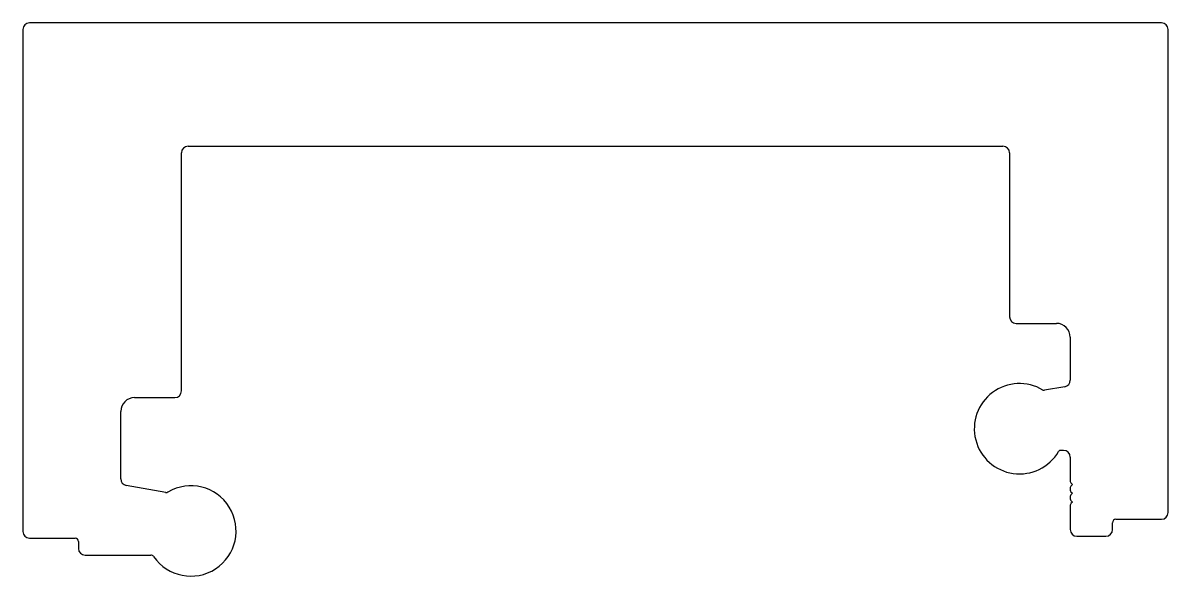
# Model space of a CAD drawing. Extents: x -65 to 65, y 63 to 126.
import ezdxf

# ---------------------------------------------------------------- set-up
doc = ezdxf.new("R2010")
doc.units = 0
doc.layers.get('0').update_dxf_attribs({"linetype": 'CONTINUOUS'})

msp = doc.modelspace()

# ---------------------------------------------------------------- linework, layer by layer
for p, q in [((-65, 124.87), (-65, 67.89)), ((64.24, 125.63), (-64.24, 125.63)), ((65, 70.03), (65, 124.87)), ((-47, 83.84), (-47, 110.87)), ((-46.24, 111.63), (46.24, 111.63)), ((47, 110.87), (47, 92.27)), ((47.76, 91.5), (52.32, 91.5)), ((53.89, 89.94), (53.89, 85.07)), ((53.26, 84.32), (50.96, 83.91)), ((-52.32, 83.08), (-47.76, 83.08)), ((-53.89, 73.86), (-53.89, 81.51)), ((52.79, 77.1), (53.13, 77.1)), ((53.89, 76.33), (53.89, 73.57)), ((-48.79, 72.32), (-53.26, 73.11)), ((53.89, 72.86), (53.89, 72.57)), ((53.96, 73.39), (54.14, 73.22)), ((54.14, 73.22), (53.96, 73.04)), ((53.89, 71.86), (53.89, 71.57)), ((53.96, 72.39), (54.14, 72.22)), ((54.14, 72.22), (53.96, 72.04)), ((53.89, 70.86), (53.89, 68.1)), ((53.96, 71.39), (54.14, 71.22)), ((54.14, 71.22), (53.96, 71.04)), ((59.08, 69.27), (64.24, 69.27)), ((58.7, 68.1), (58.7, 68.88)), ((-64.24, 67.13), (-59.08, 67.13)), ((-58.7, 66.75), (-58.7, 65.96)), ((54.65, 67.34), (57.94, 67.34)), ((-57.94, 65.2), (-50.48, 65.2))]:
    msp.add_line(p, q)
for centre, radius, start, end in [((-64.24, 124.87), 0.762, 90, 180), ((64.24, 124.87), 0.762, 360, 90), ((-46.24, 110.87), 0.762, 90, 180), ((46.24, 110.87), 0.762, 360, 90), ((47.76, 92.27), 0.762, 180, 270), ((52.32, 89.94), 1.57, 0.0015, 90), ((48.13, 79.55), 5.13, 58.8983, 329.7715), ((53.13, 85.07), 0.762, 280, 360), ((-47.76, 83.84), 0.762, 270, 0), ((50.92, 84.16), 0.254, 238.8983, 280), ((-52.32, 81.51), 1.57, 90, 180), ((52.79, 76.84), 0.254, 90, 149.7715), ((53.13, 76.33), 0.762, 360, 90), ((-53.13, 73.86), 0.762, 180, 259.9984), ((-45.93, 67.94), 5.13, 214.5288, 120.4547), ((54.14, 73.57), 0.25, 180, 225), ((54.14, 72.86), 0.25, 135, 180), ((-48.73, 72.7), 0.381, 259.9984, 300.4547), ((54.14, 72.57), 0.25, 180, 225), ((54.14, 71.86), 0.25, 135, 180), ((54.14, 71.57), 0.25, 180, 225), ((54.14, 70.86), 0.25, 135, 180), ((59.08, 68.88), 0.381, 90.0019, 180), ((64.24, 70.03), 0.762, 270.0019, 360), ((-64.24, 67.89), 0.762, 180, 269.9981), ((54.65, 68.1), 0.762, 180, 270), ((57.94, 68.1), 0.762, 270, 0), ((-59.08, 66.75), 0.381, 360, 89.9981), ((-57.94, 65.96), 0.762, 180, 270), ((-50.48, 64.82), 0.381, 34.5288, 90)]:
    msp.add_arc(centre, radius, start, end)

doc.saveas('drawing.dxf')
